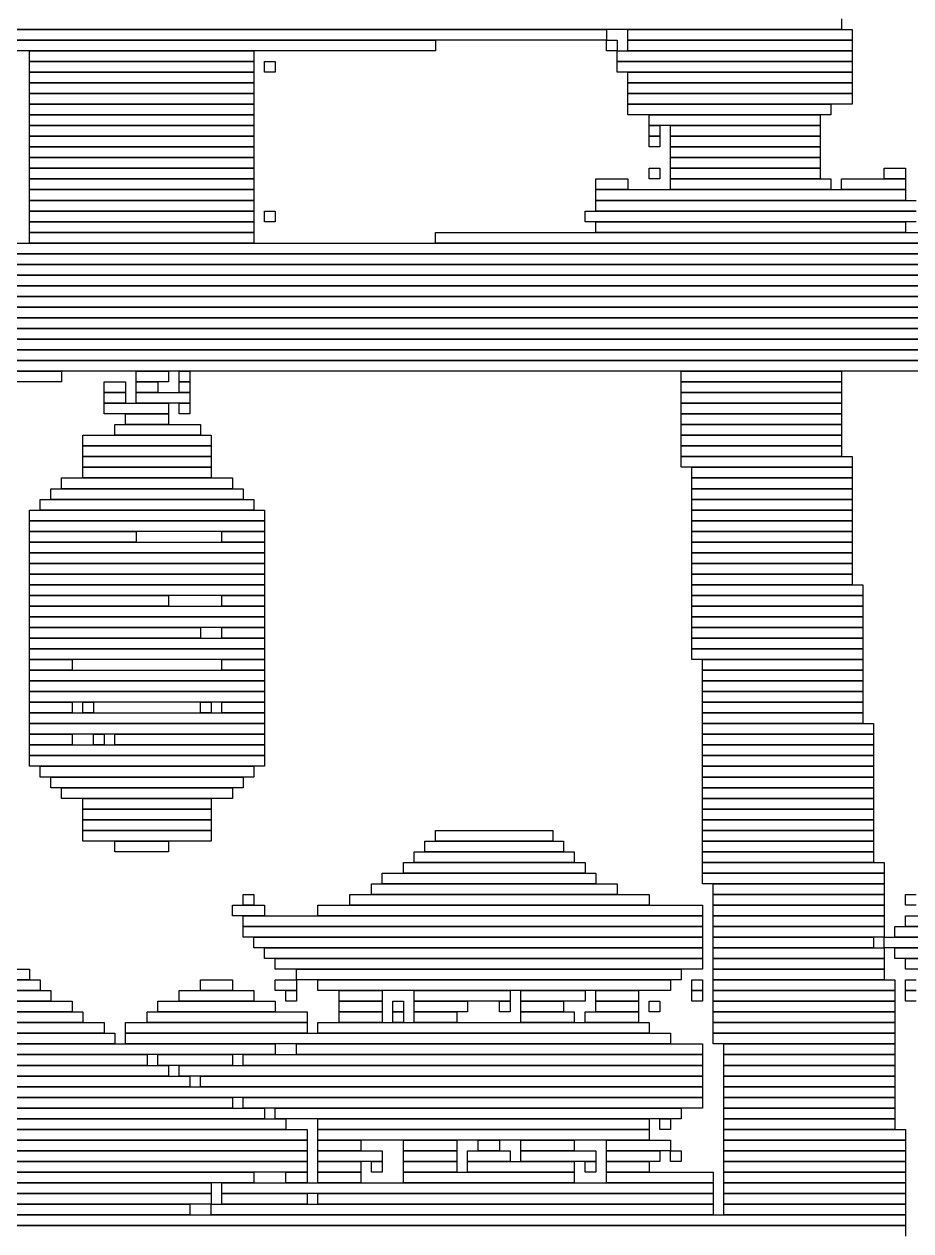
# Model space of a CAD drawing. Extents: x 39 to 985, y 65 to 958.
# Drawn here: x 266.5 to 349.5, y 251.5 to 364.5 of the extents above; entities that cross this region are included whole.
import ezdxf

# ---------------------------------------------------------------- set-up
doc = ezdxf.new("R2010")
doc.units = 0

msp = doc.modelspace()

# ---------------------------------------------------------------- linework, layer by layer
for p, q in [((343, 365), (343, 364)), ((343, 364), (196, 364)), ((207, 364), (321, 364)), ((321, 364), (321, 363)), ((323, 364), (344, 364)), ((323, 363), (323, 364)), ((344, 364), (344, 363)), ((321, 363), (207, 363)), ((208, 363), (305, 363)), ((305, 363), (305, 362)), ((321, 363), (322, 363)), ((321, 362), (321, 363)), ((322, 363), (322, 362)), ((344, 363), (323, 363)), ((323, 363), (344, 363)), ((323, 362), (323, 363)), ((344, 363), (344, 362)), ((305, 362), (208, 362)), ((267, 362), (288, 362)), ((267, 361), (267, 362)), ((288, 362), (288, 361)), ((322, 362), (321, 362)), ((322, 362), (344, 362)), ((322, 361), (322, 362)), ((344, 362), (323, 362)), ((344, 362), (344, 361)), ((288, 361), (267, 361)), ((267, 361), (288, 361)), ((267, 360), (267, 361)), ((288, 361), (288, 360)), ((289, 361), (290, 361)), ((289, 360), (289, 361)), ((290, 361), (290, 360)), ((344, 361), (322, 361)), ((322, 361), (344, 361)), ((322, 360), (322, 361)), ((344, 361), (344, 360)), ((288, 360), (267, 360)), ((267, 360), (288, 360)), ((267, 359), (267, 360)), ((288, 360), (288, 359)), ((290, 360), (289, 360)), ((344, 360), (322, 360)), ((323, 360), (344, 360)), ((323, 359), (323, 360)), ((344, 360), (344, 359)), ((288, 359), (267, 359)), ((267, 359), (288, 359)), ((267, 358), (267, 359)), ((288, 359), (288, 358)), ((344, 359), (323, 359)), ((323, 359), (344, 359)), ((323, 358), (323, 359)), ((344, 359), (344, 358)), ((288, 358), (267, 358)), ((267, 358), (288, 358)), ((267, 357), (267, 358)), ((288, 358), (288, 357)), ((344, 358), (323, 358)), ((323, 358), (344, 358)), ((323, 357), (323, 358)), ((344, 358), (344, 357)), ((288, 357), (267, 357)), ((267, 357), (288, 357)), ((267, 356), (267, 357)), ((288, 356), (267, 356)), ((267, 356), (288, 356)), ((267, 355), (267, 356)), ((288, 357), (288, 356)), ((288, 356), (288, 355)), ((344, 357), (323, 357)), ((323, 357), (342, 357)), ((323, 356), (323, 357)), ((342, 356), (323, 356)), ((325, 356), (341, 356)), ((325, 355), (325, 356)), ((341, 356), (341, 355)), ((342, 357), (342, 356)), ((288, 355), (267, 355)), ((267, 355), (288, 355)), ((267, 354), (267, 355)), ((288, 355), (288, 354)), ((341, 355), (325, 355)), ((325, 355), (326, 355)), ((325, 354), (325, 355)), ((326, 355), (326, 354)), ((327, 355), (341, 355)), ((327, 354), (327, 355)), ((341, 355), (341, 354)), ((288, 354), (267, 354)), ((267, 354), (288, 354)), ((267, 353), (267, 354)), ((288, 354), (288, 353)), ((326, 354), (325, 354)), ((325, 354), (326, 354)), ((325, 353), (325, 354)), ((326, 354), (326, 353)), ((341, 354), (327, 354)), ((327, 354), (341, 354)), ((327, 353), (327, 354)), ((341, 354), (341, 353)), ((288, 353), (267, 353)), ((267, 353), (288, 353)), ((267, 352), (267, 353)), ((288, 353), (288, 352)), ((326, 353), (325, 353)), ((341, 353), (327, 353)), ((327, 353), (341, 353)), ((327, 352), (327, 353)), ((341, 353), (341, 352)), ((288, 352), (267, 352)), ((267, 352), (288, 352)), ((267, 351), (267, 352)), ((288, 352), (288, 351)), ((341, 352), (327, 352)), ((327, 352), (341, 352)), ((327, 351), (327, 352)), ((341, 352), (341, 351)), ((288, 351), (267, 351)), ((267, 351), (288, 351)), ((267, 350), (267, 351)), ((288, 351), (288, 350)), ((325, 351), (326, 351)), ((325, 350), (325, 351)), ((326, 351), (326, 350)), ((341, 351), (327, 351)), ((327, 351), (341, 351)), ((327, 350), (327, 351)), ((341, 351), (341, 350)), ((347, 351), (349, 351)), ((347, 350), (347, 351)), ((349, 351), (349, 350)), ((288, 350), (267, 350)), ((267, 350), (288, 350)), ((267, 349), (267, 350)), ((288, 350), (288, 349)), ((320, 350), (323, 350)), ((320, 349), (320, 350)), ((323, 350), (323, 349)), ((326, 350), (325, 350)), ((341, 350), (327, 350)), ((327, 350), (342, 350)), ((327, 349), (327, 350)), ((342, 350), (342, 349)), ((343, 350), (349, 350)), ((343, 349), (343, 350)), ((349, 350), (347, 350)), ((349, 350), (349, 349)), ((288, 349), (267, 349)), ((267, 349), (288, 349)), ((267, 348), (267, 349)), ((288, 349), (288, 348)), ((323, 349), (320, 349)), ((320, 349), (349, 349)), ((320, 348), (320, 349)), ((342, 349), (327, 349)), ((349, 349), (343, 349)), ((349, 349), (349, 348)), ((288, 348), (267, 348)), ((267, 348), (288, 348)), ((267, 347), (267, 348)), ((288, 347), (267, 347)), ((267, 347), (288, 347)), ((267, 346), (267, 347)), ((288, 348), (288, 347)), ((288, 347), (288, 346)), ((289, 347), (290, 347)), ((289, 346), (289, 347)), ((290, 347), (290, 346)), ((319, 347), (350, 347)), ((319, 346), (319, 347)), ((349, 348), (320, 348)), ((320, 348), (350, 348)), ((320, 347), (320, 348)), ((350, 347), (320, 347)), ((288, 346), (267, 346)), ((267, 346), (288, 346)), ((267, 345), (267, 346)), ((288, 346), (288, 345)), ((290, 346), (289, 346)), ((350, 346), (319, 346)), ((320, 346), (349, 346)), ((320, 345), (320, 346)), ((349, 346), (349, 345)), ((288, 345), (267, 345)), ((267, 345), (288, 345)), ((267, 344), (267, 345)), ((288, 345), (288, 344)), ((305, 345), (372, 345)), ((305, 344), (305, 345)), ((349, 345), (320, 345)), ((179, 344), (372, 344)), ((288, 344), (267, 344)), ((372, 344), (305, 344)), ((372, 343), (179, 343)), ((179, 343), (372, 343)), ((372, 342), (179, 342)), ((179, 342), (372, 342)), ((372, 341), (179, 341)), ((179, 341), (372, 341)), ((372, 340), (179, 340)), ((179, 340), (372, 340)), ((372, 339), (179, 339)), ((179, 339), (372, 339)), ((372, 338), (179, 338)), ((179, 338), (372, 338)), ((372, 337), (179, 337)), ((179, 337), (372, 337)), ((372, 336), (179, 336)), ((179, 336), (372, 336)), ((372, 335), (179, 335)), ((179, 335), (372, 335)), ((372, 334), (179, 334)), ((179, 334), (372, 334)), ((372, 333), (179, 333)), ((180, 333), (372, 333)), ((372, 332), (180, 332)), ((180, 332), (270, 332)), ((270, 332), (270, 331)), ((277, 332), (280, 332)), ((277, 331), (277, 332)), ((280, 332), (280, 331)), ((281, 332), (282, 332)), ((281, 331), (281, 332)), ((282, 332), (282, 331)), ((328, 332), (343, 332)), ((328, 331), (328, 332)), ((343, 332), (343, 331)), ((270, 331), (180, 331)), ((274, 331), (276, 331)), ((274, 330), (274, 331)), ((276, 330), (274, 330)), ((274, 330), (276, 330)), ((274, 329), (274, 330)), ((276, 331), (276, 330)), ((276, 330), (276, 329)), ((280, 331), (277, 331)), ((277, 331), (279, 331)), ((277, 330), (277, 331)), ((279, 330), (277, 330)), ((277, 330), (282, 330)), ((277, 329), (277, 330)), ((279, 331), (279, 330)), ((282, 331), (281, 331)), ((281, 331), (282, 331)), ((281, 330), (281, 331)), ((282, 330), (281, 330)), ((282, 331), (282, 330)), ((282, 330), (282, 329)), ((343, 331), (328, 331)), ((328, 331), (343, 331)), ((328, 330), (328, 331)), ((343, 330), (328, 330)), ((328, 330), (343, 330)), ((328, 329), (328, 330)), ((343, 331), (343, 330)), ((343, 330), (343, 329)), ((276, 329), (274, 329)), ((274, 329), (280, 329)), ((274, 328), (274, 329)), ((282, 329), (277, 329)), ((280, 329), (280, 328)), ((281, 329), (282, 329)), ((281, 328), (281, 329)), ((282, 329), (282, 328)), ((343, 329), (328, 329)), ((328, 329), (343, 329)), ((328, 328), (328, 329)), ((343, 329), (343, 328)), ((280, 328), (274, 328)), ((276, 328), (280, 328)), ((276, 327), (276, 328)), ((280, 328), (280, 327)), ((282, 328), (281, 328)), ((343, 328), (328, 328)), ((328, 328), (343, 328)), ((328, 327), (328, 328)), ((343, 328), (343, 327)), ((275, 327), (283, 327)), ((275, 326), (275, 327)), ((280, 327), (276, 327)), ((283, 327), (283, 326)), ((343, 327), (328, 327)), ((328, 327), (343, 327)), ((328, 326), (328, 327)), ((343, 327), (343, 326)), ((272, 326), (284, 326)), ((272, 325), (272, 326)), ((283, 326), (275, 326)), ((284, 326), (284, 325)), ((343, 326), (328, 326)), ((328, 326), (343, 326)), ((328, 325), (328, 326)), ((343, 326), (343, 325)), ((284, 325), (272, 325)), ((272, 325), (284, 325)), ((272, 324), (272, 325)), ((284, 325), (284, 324)), ((343, 325), (328, 325)), ((328, 325), (343, 325)), ((328, 324), (328, 325)), ((343, 325), (343, 324)), ((284, 324), (272, 324)), ((272, 324), (284, 324)), ((272, 323), (272, 324)), ((284, 324), (284, 323)), ((343, 324), (328, 324)), ((328, 324), (344, 324)), ((328, 323), (328, 324)), ((344, 324), (344, 323)), ((284, 323), (272, 323)), ((272, 323), (284, 323)), ((272, 322), (272, 323)), ((284, 323), (284, 322)), ((344, 323), (328, 323)), ((329, 323), (344, 323)), ((329, 322), (329, 323)), ((344, 323), (344, 322)), ((269, 321), (287, 321)), ((269, 320), (269, 321)), ((270, 322), (286, 322)), ((270, 321), (270, 322)), ((286, 321), (270, 321)), ((284, 322), (272, 322)), ((286, 322), (286, 321)), ((287, 321), (287, 320)), ((344, 322), (329, 322)), ((329, 322), (344, 322)), ((329, 321), (329, 322)), ((344, 321), (329, 321)), ((329, 321), (344, 321)), ((329, 320), (329, 321)), ((344, 322), (344, 321)), ((344, 321), (344, 320)), ((268, 320), (288, 320)), ((268, 319), (268, 320)), ((287, 320), (269, 320)), ((288, 320), (288, 319)), ((344, 320), (329, 320)), ((329, 320), (344, 320)), ((329, 319), (329, 320)), ((344, 320), (344, 319)), ((267, 319), (289, 319)), ((267, 318), (267, 319)), ((288, 319), (268, 319)), ((289, 319), (289, 318)), ((344, 319), (329, 319)), ((329, 319), (344, 319)), ((329, 318), (329, 319)), ((344, 319), (344, 318)), ((289, 318), (267, 318)), ((267, 318), (289, 318)), ((267, 317), (267, 318)), ((289, 318), (289, 317)), ((344, 318), (329, 318)), ((329, 318), (344, 318)), ((329, 317), (329, 318)), ((344, 318), (344, 317)), ((289, 317), (267, 317)), ((267, 317), (277, 317)), ((267, 316), (267, 317)), ((277, 317), (277, 316)), ((285, 317), (289, 317)), ((285, 316), (285, 317)), ((289, 317), (289, 316)), ((344, 317), (329, 317)), ((329, 317), (344, 317)), ((329, 316), (329, 317)), ((344, 317), (344, 316)), ((277, 316), (267, 316)), ((267, 316), (289, 316)), ((267, 315), (267, 316)), ((289, 316), (285, 316)), ((289, 316), (289, 315)), ((344, 316), (329, 316)), ((329, 316), (344, 316)), ((329, 315), (329, 316)), ((344, 316), (344, 315)), ((289, 315), (267, 315)), ((267, 315), (289, 315)), ((267, 314), (267, 315)), ((289, 315), (289, 314)), ((344, 315), (329, 315)), ((329, 315), (344, 315)), ((329, 314), (329, 315)), ((344, 315), (344, 314)), ((289, 314), (267, 314)), ((267, 314), (289, 314)), ((267, 313), (267, 314)), ((289, 314), (289, 313)), ((344, 314), (329, 314)), ((329, 314), (344, 314)), ((329, 313), (329, 314)), ((344, 314), (344, 313)), ((289, 313), (267, 313)), ((267, 313), (289, 313)), ((267, 312), (267, 313)), ((289, 312), (267, 312)), ((267, 312), (289, 312)), ((267, 311), (267, 312)), ((289, 313), (289, 312)), ((289, 312), (289, 311)), ((344, 313), (329, 313)), ((329, 313), (344, 313)), ((329, 312), (329, 313)), ((344, 312), (329, 312)), ((329, 312), (345, 312)), ((329, 311), (329, 312)), ((344, 313), (344, 312)), ((345, 312), (345, 311)), ((289, 311), (267, 311)), ((267, 311), (280, 311)), ((267, 310), (267, 311)), ((280, 311), (280, 310)), ((285, 311), (289, 311)), ((285, 310), (285, 311)), ((289, 311), (289, 310)), ((345, 311), (329, 311)), ((329, 311), (345, 311)), ((329, 310), (329, 311)), ((345, 311), (345, 310)), ((280, 310), (267, 310)), ((267, 310), (289, 310)), ((267, 309), (267, 310)), ((289, 310), (285, 310)), ((289, 310), (289, 309)), ((345, 310), (329, 310)), ((329, 310), (345, 310)), ((329, 309), (329, 310)), ((345, 310), (345, 309)), ((289, 309), (267, 309)), ((267, 309), (289, 309)), ((267, 308), (267, 309)), ((289, 309), (289, 308)), ((345, 309), (329, 309)), ((329, 309), (345, 309)), ((329, 308), (329, 309)), ((345, 309), (345, 308)), ((289, 308), (267, 308)), ((267, 308), (283, 308)), ((267, 307), (267, 308)), ((283, 308), (283, 307)), ((285, 308), (289, 308)), ((285, 307), (285, 308)), ((289, 308), (289, 307)), ((345, 308), (329, 308)), ((329, 308), (345, 308)), ((329, 307), (329, 308)), ((345, 308), (345, 307)), ((283, 307), (267, 307)), ((267, 307), (289, 307)), ((267, 306), (267, 307)), ((289, 307), (285, 307)), ((289, 307), (289, 306)), ((345, 307), (329, 307)), ((329, 307), (345, 307)), ((329, 306), (329, 307)), ((345, 307), (345, 306)), ((289, 306), (267, 306)), ((267, 306), (289, 306)), ((267, 305), (267, 306)), ((289, 306), (289, 305)), ((345, 306), (329, 306)), ((329, 306), (345, 306)), ((329, 305), (329, 306)), ((345, 306), (345, 305)), ((289, 305), (267, 305)), ((267, 305), (271, 305)), ((267, 304), (267, 305)), ((271, 304), (267, 304)), ((267, 304), (289, 304)), ((267, 303), (267, 304)), ((271, 305), (271, 304)), ((285, 305), (289, 305)), ((285, 304), (285, 305)), ((289, 304), (285, 304)), ((289, 305), (289, 304)), ((289, 304), (289, 303)), ((345, 305), (329, 305)), ((330, 305), (345, 305)), ((330, 304), (330, 305)), ((345, 304), (330, 304)), ((330, 304), (345, 304)), ((330, 303), (330, 304)), ((345, 305), (345, 304)), ((345, 304), (345, 303)), ((289, 303), (267, 303)), ((267, 303), (289, 303)), ((267, 302), (267, 303)), ((289, 303), (289, 302)), ((345, 303), (330, 303)), ((330, 303), (345, 303)), ((330, 302), (330, 303)), ((345, 303), (345, 302)), ((289, 302), (267, 302)), ((267, 302), (289, 302)), ((267, 301), (267, 302)), ((289, 302), (289, 301)), ((345, 302), (330, 302)), ((330, 302), (345, 302)), ((330, 301), (330, 302)), ((345, 302), (345, 301)), ((289, 301), (267, 301)), ((267, 301), (271, 301)), ((267, 300), (267, 301)), ((271, 301), (271, 300)), ((272, 301), (273, 301)), ((272, 300), (272, 301)), ((273, 301), (273, 300)), ((283, 301), (284, 301)), ((283, 300), (283, 301)), ((284, 301), (284, 300)), ((285, 301), (289, 301)), ((285, 300), (285, 301)), ((289, 301), (289, 300)), ((345, 301), (330, 301)), ((330, 301), (345, 301)), ((330, 300), (330, 301)), ((345, 301), (345, 300)), ((271, 300), (267, 300)), ((267, 300), (289, 300)), ((267, 299), (267, 300)), ((273, 300), (272, 300)), ((284, 300), (283, 300)), ((289, 300), (285, 300)), ((289, 300), (289, 299)), ((345, 300), (330, 300)), ((330, 300), (345, 300)), ((330, 299), (330, 300)), ((345, 300), (345, 299)), ((289, 299), (267, 299)), ((267, 299), (289, 299)), ((267, 298), (267, 299)), ((289, 299), (289, 298)), ((345, 299), (330, 299)), ((330, 299), (346, 299)), ((330, 298), (330, 299)), ((346, 299), (346, 298)), ((289, 298), (267, 298)), ((267, 298), (271, 298)), ((267, 297), (267, 298)), ((271, 298), (271, 297)), ((273, 298), (274, 298)), ((273, 297), (273, 298)), ((274, 298), (274, 297)), ((275, 298), (289, 298)), ((275, 297), (275, 298)), ((289, 298), (289, 297)), ((346, 298), (330, 298)), ((330, 298), (346, 298)), ((330, 297), (330, 298)), ((346, 298), (346, 297)), ((271, 297), (267, 297)), ((267, 297), (289, 297)), ((267, 296), (267, 297)), ((274, 297), (273, 297)), ((289, 297), (275, 297)), ((289, 297), (289, 296)), ((346, 297), (330, 297)), ((330, 297), (346, 297)), ((330, 296), (330, 297)), ((346, 297), (346, 296)), ((289, 296), (267, 296)), ((267, 296), (289, 296)), ((267, 295), (267, 296)), ((289, 295), (267, 295)), ((268, 295), (288, 295)), ((268, 294), (268, 295)), ((288, 295), (288, 294)), ((289, 296), (289, 295)), ((346, 296), (330, 296)), ((330, 296), (346, 296)), ((330, 295), (330, 296)), ((346, 295), (330, 295)), ((330, 295), (346, 295)), ((330, 294), (330, 295)), ((346, 296), (346, 295)), ((346, 295), (346, 294)), ((288, 294), (268, 294)), ((269, 294), (287, 294)), ((269, 293), (269, 294)), ((287, 294), (287, 293)), ((346, 294), (330, 294)), ((330, 294), (346, 294)), ((330, 293), (330, 294)), ((346, 294), (346, 293)), ((287, 293), (269, 293)), ((270, 293), (286, 293)), ((270, 292), (270, 293)), ((286, 293), (286, 292)), ((346, 293), (330, 293)), ((330, 293), (346, 293)), ((330, 292), (330, 293)), ((346, 293), (346, 292)), ((286, 292), (270, 292)), ((272, 292), (284, 292)), ((272, 291), (272, 292)), ((284, 292), (284, 291)), ((346, 292), (330, 292)), ((330, 292), (346, 292)), ((330, 291), (330, 292)), ((346, 292), (346, 291)), ((284, 291), (272, 291)), ((272, 291), (284, 291)), ((272, 290), (272, 291)), ((284, 291), (284, 290)), ((346, 291), (330, 291)), ((330, 291), (346, 291)), ((330, 290), (330, 291)), ((346, 291), (346, 290)), ((284, 290), (272, 290)), ((272, 290), (284, 290)), ((272, 289), (272, 290)), ((284, 290), (284, 289)), ((346, 290), (330, 290)), ((330, 290), (346, 290)), ((330, 289), (330, 290)), ((346, 290), (346, 289)), ((284, 289), (272, 289)), ((272, 289), (284, 289)), ((272, 288), (272, 289)), ((284, 289), (284, 288)), ((305, 289), (316, 289)), ((305, 288), (305, 289)), ((316, 289), (316, 288)), ((346, 289), (330, 289)), ((330, 289), (346, 289)), ((330, 288), (330, 289)), ((346, 289), (346, 288)), ((284, 288), (272, 288)), ((275, 288), (280, 288)), ((275, 287), (275, 288)), ((280, 288), (280, 287)), ((304, 288), (317, 288)), ((304, 287), (304, 288)), ((316, 288), (305, 288)), ((317, 288), (317, 287)), ((346, 288), (330, 288)), ((330, 288), (346, 288)), ((330, 287), (330, 288)), ((346, 288), (346, 287)), ((280, 287), (275, 287)), ((302, 286), (319, 286)), ((302, 285), (302, 286)), ((303, 287), (318, 287)), ((303, 286), (303, 287)), ((318, 286), (303, 286)), ((317, 287), (304, 287)), ((318, 287), (318, 286)), ((319, 286), (319, 285)), ((346, 287), (330, 287)), ((330, 287), (346, 287)), ((330, 286), (330, 287)), ((346, 286), (330, 286)), ((330, 286), (347, 286)), ((330, 285), (330, 286)), ((346, 287), (346, 286)), ((347, 286), (347, 285)), ((300, 285), (320, 285)), ((300, 284), (300, 285)), ((319, 285), (302, 285)), ((320, 285), (320, 284)), ((347, 285), (330, 285)), ((330, 285), (347, 285)), ((330, 284), (330, 285)), ((347, 285), (347, 284)), ((299, 284), (322, 284)), ((299, 283), (299, 284)), ((320, 284), (300, 284)), ((322, 284), (322, 283)), ((347, 284), (330, 284)), ((331, 284), (347, 284)), ((331, 283), (331, 284)), ((347, 284), (347, 283)), ((287, 283), (288, 283)), ((287, 282), (287, 283)), ((288, 283), (288, 282)), ((297, 283), (325, 283)), ((297, 282), (297, 283)), ((322, 283), (299, 283)), ((325, 283), (325, 282)), ((347, 283), (331, 283)), ((331, 283), (347, 283)), ((331, 282), (331, 283)), ((347, 283), (347, 282)), ((349, 283), (350, 283)), ((349, 282), (349, 283)), ((286, 282), (289, 282)), ((286, 281), (286, 282)), ((288, 282), (287, 282)), ((289, 282), (289, 281)), ((294, 282), (330, 282)), ((294, 281), (294, 282)), ((325, 282), (297, 282)), ((330, 282), (330, 281)), ((347, 282), (331, 282)), ((331, 282), (347, 282)), ((331, 281), (331, 282)), ((347, 282), (347, 281)), ((350, 282), (349, 282)), ((289, 281), (286, 281)), ((287, 281), (330, 281)), ((287, 280), (287, 281)), ((330, 281), (294, 281)), ((330, 281), (330, 280)), ((347, 281), (331, 281)), ((331, 281), (347, 281)), ((331, 280), (331, 281)), ((347, 281), (347, 280)), ((349, 281), (387, 281)), ((349, 280), (349, 281)), ((330, 280), (287, 280)), ((287, 280), (330, 280)), ((287, 279), (287, 280)), ((330, 280), (330, 279)), ((347, 280), (331, 280)), ((331, 280), (347, 280)), ((331, 279), (331, 280)), ((347, 280), (347, 279)), ((348, 280), (371, 280)), ((348, 279), (348, 280)), ((387, 280), (349, 280)), ((330, 279), (287, 279)), ((288, 279), (330, 279)), ((288, 278), (288, 279)), ((330, 278), (288, 278)), ((289, 278), (330, 278)), ((289, 277), (289, 278)), ((330, 279), (330, 278)), ((330, 278), (330, 277)), ((347, 279), (331, 279)), ((331, 279), (346, 279)), ((331, 278), (331, 279)), ((346, 278), (331, 278)), ((331, 278), (347, 278)), ((331, 277), (331, 278)), ((346, 279), (346, 278)), ((347, 279), (367, 279)), ((347, 278), (347, 279)), ((367, 278), (347, 278)), ((347, 278), (347, 277)), ((371, 279), (348, 279)), ((348, 278), (373, 278)), ((348, 277), (348, 278)), ((330, 277), (289, 277)), ((290, 277), (330, 277)), ((290, 276), (290, 277)), ((330, 277), (330, 276)), ((347, 277), (331, 277)), ((331, 277), (347, 277)), ((331, 276), (331, 277)), ((347, 277), (347, 276)), ((373, 277), (348, 277)), ((349, 277), (372, 277)), ((349, 276), (349, 277)), ((261, 276), (267, 276)), ((267, 276), (267, 275)), ((330, 276), (290, 276)), ((292, 276), (328, 276)), ((292, 275), (292, 276)), ((328, 276), (328, 275)), ((347, 276), (331, 276)), ((331, 276), (347, 276)), ((331, 275), (331, 276)), ((347, 276), (347, 275)), ((372, 276), (349, 276)), ((257, 275), (268, 275)), ((267, 275), (261, 275)), ((268, 275), (268, 274)), ((283, 275), (286, 275)), ((283, 274), (283, 275)), ((286, 275), (286, 274)), ((290, 275), (292, 275)), ((290, 274), (290, 275)), ((328, 275), (292, 275)), ((292, 275), (292, 274)), ((294, 275), (327, 275)), ((294, 274), (294, 275)), ((327, 275), (327, 274)), ((329, 275), (330, 275)), ((329, 274), (329, 275)), ((330, 275), (330, 274)), ((347, 275), (331, 275)), ((331, 275), (348, 275)), ((331, 274), (331, 275)), ((348, 275), (348, 274)), ((349, 275), (350, 275)), ((349, 274), (349, 275)), ((252, 274), (269, 274)), ((268, 274), (257, 274)), ((269, 274), (269, 273)), ((281, 274), (288, 274)), ((281, 273), (281, 274)), ((286, 274), (283, 274)), ((288, 274), (288, 273)), ((292, 274), (290, 274)), ((291, 274), (292, 274)), ((291, 273), (291, 274)), ((292, 274), (292, 273)), ((327, 274), (294, 274)), ((296, 274), (300, 274)), ((296, 273), (296, 274)), ((300, 274), (300, 273)), ((303, 274), (312, 274)), ((303, 273), (303, 274)), ((312, 274), (312, 273)), ((313, 274), (319, 274)), ((313, 273), (313, 274)), ((319, 274), (319, 273)), ((320, 274), (324, 274)), ((320, 273), (320, 274)), ((324, 274), (324, 273)), ((330, 274), (329, 274)), ((329, 274), (330, 274)), ((329, 273), (329, 274)), ((330, 274), (330, 273)), ((348, 274), (331, 274)), ((331, 274), (348, 274)), ((331, 273), (331, 274)), ((348, 274), (348, 273)), ((350, 274), (349, 274)), ((349, 274), (350, 274)), ((349, 273), (349, 274)), ((245, 273), (271, 273)), ((269, 273), (252, 273)), ((271, 273), (271, 272)), ((279, 273), (290, 273)), ((279, 272), (279, 273)), ((288, 273), (281, 273)), ((290, 273), (290, 272)), ((292, 273), (291, 273)), ((300, 273), (296, 273)), ((296, 273), (300, 273)), ((296, 272), (296, 273)), ((300, 273), (300, 272)), ((301, 273), (302, 273)), ((301, 272), (301, 273)), ((302, 273), (302, 272)), ((312, 273), (303, 273)), ((303, 273), (308, 273)), ((303, 272), (303, 273)), ((308, 273), (308, 272)), ((311, 273), (312, 273)), ((311, 272), (311, 273)), ((312, 273), (312, 272)), ((319, 273), (313, 273)), ((313, 273), (317, 273)), ((313, 272), (313, 273)), ((317, 273), (317, 272)), ((324, 273), (320, 273)), ((320, 273), (324, 273)), ((320, 272), (320, 273)), ((324, 273), (324, 272)), ((325, 273), (326, 273)), ((325, 272), (325, 273)), ((326, 273), (326, 272)), ((330, 273), (329, 273)), ((348, 273), (331, 273)), ((331, 273), (348, 273)), ((331, 272), (331, 273)), ((348, 273), (348, 272)), ((350, 273), (349, 273)), ((271, 272), (245, 272)), ((253, 272), (272, 272)), ((272, 272), (272, 271)), ((278, 272), (293, 272)), ((278, 271), (278, 272)), ((290, 272), (279, 272)), ((293, 272), (293, 271)), ((300, 272), (296, 272)), ((296, 272), (300, 272)), ((296, 271), (296, 272)), ((300, 272), (300, 271)), ((302, 272), (301, 272)), ((301, 272), (302, 272)), ((301, 271), (301, 272)), ((302, 272), (302, 271)), ((308, 272), (303, 272)), ((303, 272), (307, 272)), ((303, 271), (303, 272)), ((307, 272), (307, 271)), ((312, 272), (311, 272)), ((317, 272), (313, 272)), ((313, 272), (318, 272)), ((313, 271), (313, 272)), ((318, 272), (318, 271)), ((319, 272), (324, 272)), ((319, 271), (319, 272)), ((324, 272), (320, 272)), ((324, 272), (324, 271)), ((326, 272), (325, 272)), ((348, 272), (331, 272)), ((331, 272), (348, 272)), ((331, 271), (331, 272)), ((348, 272), (348, 271)), ((222, 271), (274, 271)), ((272, 271), (253, 271)), ((274, 271), (274, 270)), ((276, 271), (293, 271)), ((276, 270), (276, 271)), ((293, 271), (278, 271)), ((293, 271), (293, 270)), ((294, 271), (325, 271)), ((294, 270), (294, 271)), ((300, 271), (296, 271)), ((302, 271), (301, 271)), ((307, 271), (303, 271)), ((318, 271), (313, 271)), ((324, 271), (319, 271)), ((325, 271), (325, 270)), ((348, 271), (331, 271)), ((331, 271), (348, 271)), ((331, 270), (331, 271)), ((348, 271), (348, 270)), ((274, 270), (222, 270)), ((222, 270), (275, 270)), ((275, 269), (222, 269)), ((222, 269), (290, 269)), ((275, 270), (275, 269)), ((293, 270), (276, 270)), ((276, 270), (327, 270)), ((276, 269), (276, 270)), ((327, 269), (276, 269)), ((290, 269), (290, 268)), ((292, 269), (330, 269)), ((292, 268), (292, 269)), ((325, 270), (294, 270)), ((327, 270), (327, 269)), ((330, 269), (330, 268)), ((348, 270), (331, 270)), ((331, 270), (348, 270)), ((331, 269), (331, 270)), ((348, 269), (331, 269)), ((332, 269), (348, 269)), ((332, 268), (332, 269)), ((348, 270), (348, 269)), ((348, 269), (348, 268)), ((290, 268), (222, 268)), ((222, 268), (278, 268)), ((278, 268), (278, 267)), ((279, 268), (286, 268)), ((279, 267), (279, 268)), ((286, 268), (286, 267)), ((287, 268), (330, 268)), ((287, 267), (287, 268)), ((330, 268), (292, 268)), ((330, 268), (330, 267)), ((348, 268), (332, 268)), ((332, 268), (348, 268)), ((332, 267), (332, 268)), ((348, 268), (348, 267)), ((278, 267), (222, 267)), ((222, 267), (280, 267)), ((286, 267), (279, 267)), ((280, 267), (280, 266)), ((281, 267), (330, 267)), ((281, 266), (281, 267)), ((330, 267), (287, 267)), ((330, 267), (330, 266)), ((348, 267), (332, 267)), ((332, 267), (348, 267)), ((332, 266), (332, 267)), ((348, 267), (348, 266)), ((280, 266), (222, 266)), ((222, 266), (282, 266)), ((330, 266), (281, 266)), ((282, 266), (282, 265)), ((283, 266), (330, 266)), ((283, 265), (283, 266)), ((330, 266), (330, 265)), ((348, 266), (332, 266)), ((332, 266), (348, 266)), ((332, 265), (332, 266)), ((348, 266), (348, 265)), ((282, 265), (222, 265)), ((222, 265), (330, 265)), ((330, 265), (283, 265)), ((330, 265), (330, 264)), ((348, 265), (332, 265)), ((332, 265), (348, 265)), ((332, 264), (332, 265)), ((348, 265), (348, 264)), ((330, 264), (222, 264)), ((222, 264), (286, 264)), ((286, 264), (286, 263)), ((287, 264), (330, 264)), ((287, 263), (287, 264)), ((330, 264), (330, 263)), ((348, 264), (332, 264)), ((332, 264), (348, 264)), ((332, 263), (332, 264)), ((348, 264), (348, 263)), ((286, 263), (222, 263)), ((222, 263), (289, 263)), ((330, 263), (287, 263)), ((289, 263), (289, 262)), ((290, 263), (328, 263)), ((290, 262), (290, 263)), ((328, 263), (328, 262)), ((348, 263), (332, 263)), ((332, 263), (348, 263)), ((332, 262), (332, 263)), ((348, 263), (348, 262)), ((289, 262), (222, 262)), ((222, 262), (291, 262)), ((328, 262), (290, 262)), ((291, 262), (291, 261)), ((294, 262), (325, 262)), ((294, 261), (294, 262)), ((325, 262), (325, 261)), ((326, 262), (327, 262)), ((326, 261), (326, 262)), ((327, 262), (327, 261)), ((348, 262), (332, 262)), ((332, 262), (348, 262)), ((332, 261), (332, 262)), ((348, 262), (348, 261)), ((291, 261), (222, 261)), ((222, 261), (293, 261)), ((293, 260), (222, 260)), ((222, 260), (293, 260)), ((293, 261), (293, 260)), ((293, 260), (293, 259)), ((325, 261), (294, 261)), ((294, 261), (325, 261)), ((294, 260), (294, 261)), ((325, 260), (294, 260)), ((294, 260), (298, 260)), ((294, 259), (294, 260)), ((298, 260), (298, 259)), ((302, 260), (307, 260)), ((302, 259), (302, 260)), ((307, 260), (307, 259)), ((309, 260), (311, 260)), ((309, 259), (309, 260)), ((311, 260), (311, 259)), ((313, 260), (318, 260)), ((313, 259), (313, 260)), ((318, 260), (318, 259)), ((321, 260), (327, 260)), ((321, 259), (321, 260)), ((325, 261), (325, 260)), ((327, 261), (326, 261)), ((327, 260), (327, 259)), ((348, 261), (332, 261)), ((332, 261), (349, 261)), ((332, 260), (332, 261)), ((349, 260), (332, 260)), ((332, 260), (349, 260)), ((332, 259), (332, 260)), ((349, 261), (349, 260)), ((349, 260), (349, 259)), ((293, 259), (222, 259)), ((222, 259), (293, 259)), ((293, 259), (293, 258)), ((298, 259), (294, 259)), ((294, 259), (300, 259)), ((294, 258), (294, 259)), ((300, 259), (300, 258)), ((307, 259), (302, 259)), ((302, 259), (307, 259)), ((302, 258), (302, 259)), ((307, 259), (307, 258)), ((308, 259), (312, 259)), ((308, 258), (308, 259)), ((311, 259), (309, 259)), ((312, 259), (312, 258)), ((318, 259), (313, 259)), ((313, 259), (320, 259)), ((313, 258), (313, 259)), ((320, 259), (320, 258)), ((327, 259), (321, 259)), ((321, 259), (326, 259)), ((321, 258), (321, 259)), ((326, 259), (326, 258)), ((327, 259), (328, 259)), ((327, 258), (327, 259)), ((328, 259), (328, 258)), ((349, 259), (332, 259)), ((332, 259), (349, 259)), ((332, 258), (332, 259)), ((349, 259), (349, 258)), ((293, 258), (222, 258)), ((222, 258), (293, 258)), ((293, 258), (293, 257)), ((300, 258), (294, 258)), ((294, 258), (298, 258)), ((294, 257), (294, 258)), ((298, 258), (298, 257)), ((299, 258), (300, 258)), ((299, 257), (299, 258)), ((300, 258), (300, 257)), ((307, 258), (302, 258)), ((302, 258), (307, 258)), ((302, 257), (302, 258)), ((307, 258), (307, 257)), ((312, 258), (308, 258)), ((308, 258), (318, 258)), ((308, 257), (308, 258)), ((320, 258), (313, 258)), ((318, 258), (318, 257)), ((319, 258), (320, 258)), ((319, 257), (319, 258)), ((320, 258), (320, 257)), ((326, 258), (321, 258)), ((321, 258), (325, 258)), ((321, 257), (321, 258)), ((325, 258), (325, 257)), ((328, 258), (327, 258)), ((349, 258), (332, 258)), ((332, 258), (349, 258)), ((332, 257), (332, 258)), ((349, 258), (349, 257)), ((293, 257), (222, 257)), ((222, 257), (288, 257)), ((288, 257), (288, 256)), ((291, 257), (293, 257)), ((291, 256), (291, 257)), ((293, 257), (293, 256)), ((298, 257), (294, 257)), ((294, 257), (298, 257)), ((294, 256), (294, 257)), ((298, 257), (298, 256)), ((300, 257), (299, 257)), ((307, 257), (302, 257)), ((302, 257), (318, 257)), ((302, 256), (302, 257)), ((318, 257), (308, 257)), ((318, 257), (318, 256)), ((320, 257), (319, 257)), ((325, 257), (321, 257)), ((321, 257), (331, 257)), ((321, 256), (321, 257)), ((331, 257), (331, 256)), ((349, 257), (332, 257)), ((332, 257), (349, 257)), ((332, 256), (332, 257)), ((349, 257), (349, 256)), ((288, 256), (222, 256)), ((222, 256), (284, 256)), ((284, 256), (284, 255)), ((285, 256), (331, 256)), ((285, 255), (285, 256)), ((293, 256), (291, 256)), ((298, 256), (294, 256)), ((318, 256), (302, 256)), ((331, 256), (321, 256)), ((331, 256), (331, 255)), ((349, 256), (332, 256)), ((332, 256), (349, 256)), ((332, 255), (332, 256)), ((349, 256), (349, 255)), ((284, 255), (222, 255)), ((222, 255), (284, 255)), ((284, 255), (284, 254)), ((331, 255), (285, 255)), ((285, 255), (293, 255)), ((285, 254), (285, 255)), ((293, 255), (293, 254)), ((294, 255), (331, 255)), ((294, 254), (294, 255)), ((331, 255), (331, 254)), ((349, 255), (332, 255)), ((332, 255), (349, 255)), ((332, 254), (332, 255)), ((349, 255), (349, 254)), ((284, 254), (222, 254)), ((222, 254), (282, 254)), ((282, 254), (282, 253)), ((284, 254), (331, 254)), ((284, 253), (284, 254)), ((293, 254), (285, 254)), ((331, 254), (294, 254)), ((331, 254), (331, 253)), ((349, 254), (332, 254)), ((332, 254), (349, 254)), ((332, 253), (332, 254)), ((349, 254), (349, 253)), ((221, 252), (349, 252)), ((282, 253), (222, 253)), ((222, 253), (349, 253)), ((349, 252), (222, 252)), ((331, 253), (284, 253)), ((349, 253), (332, 253)), ((349, 253), (349, 252)), ((349, 252), (349, 251))]:
    msp.add_line(p, q)

doc.saveas('drawing.dxf')
